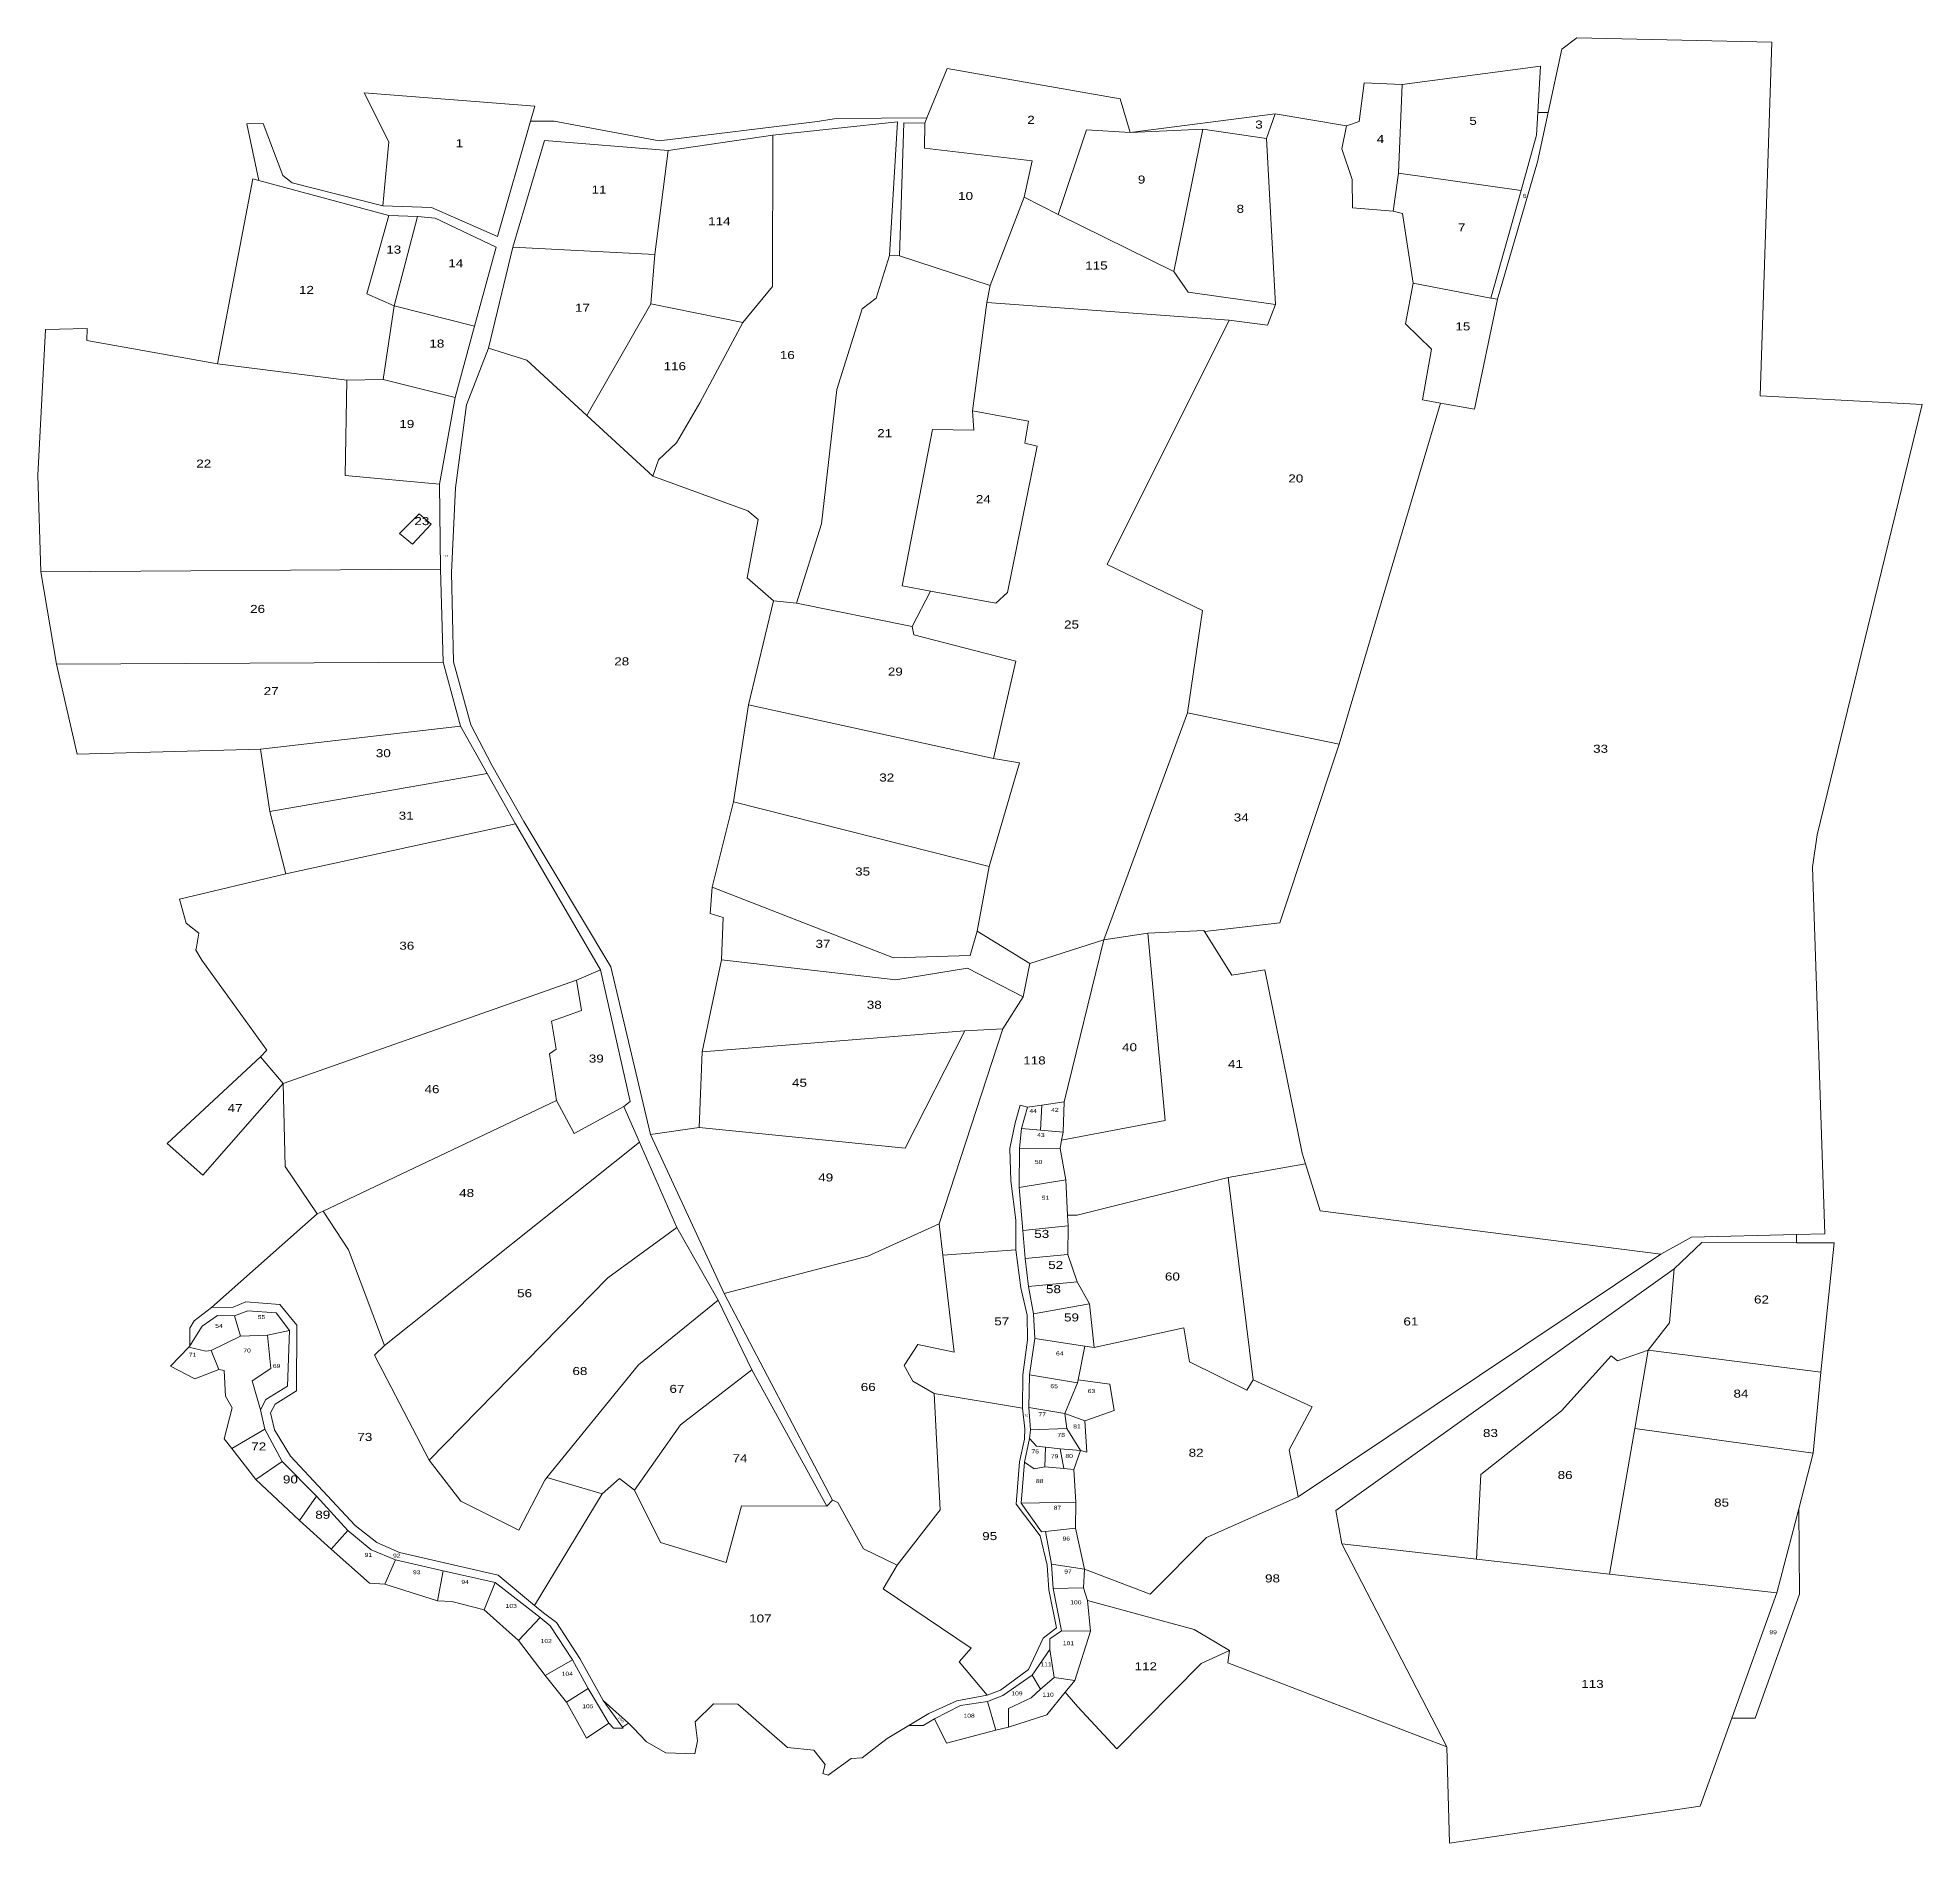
# Model space of a CAD drawing. Header units: metres. Extents: x 550029 to 550615, y 1837452 to 1838014.
import ezdxf

# ---------------------------------------------------------------- set-up
doc = ezdxf.new("R2010")
doc.units = ezdxf.units.M
doc.layers.add('10', color=7, linetype='Continuous', lineweight=13)
doc.layers.add('15', color=7, linetype='Continuous')

msp = doc.modelspace()

# ---------------------------------------------------------------- linework, layer by layer
at = {"layer": '10'}
for p, q in [((550452.12, 1837971.48), (550453.26, 1837999)), ((550495.5, 1837990.34), (550498.69, 1837990.37)), ((550304.81, 1837987.01), (550305.5, 1837988.68)), ((550368.68, 1837984.06), (550413.82, 1837989.89)), ((550368.68, 1837984.06), (550391.36, 1837985.17)), ((550382.25, 1837940.88), (550391.36, 1837985.17)), ((550391.36, 1837985.17), (550411.13, 1837982.25)), ((550411.13, 1837982.25), (550413.82, 1837989.89)), ((550413.82, 1837989.89), (550435.98, 1837986.19)), ((550220.92, 1837946.14), (550225.09, 1837978.52)), ((550225.09, 1837978.52), (550257.64, 1837983.29)), ((550411.13, 1837982.25), (550413.93, 1837930.6)), ((550097.76, 1837969.18), (550138.21, 1837958.35)), ((550450.46, 1837959.66), (550452.12, 1837971.48)), ((550452.12, 1837971.48), (550490.35, 1837966.05)), ((550325.14, 1837936.57), (550335.73, 1837964.01)), ((550335.73, 1837964.01), (550346.34, 1837958.6)), ((550480.83, 1837932.61), (550490.35, 1837966.05)), ((550138.21, 1837958.35), (550147.13, 1837957.95)), ((550139.83, 1837930.19), (550147.13, 1837957.95)), ((550346.34, 1837958.6), (550382.25, 1837940.88)), ((550169.17, 1837917.02), (550176.7, 1837948.42)), ((550176.7, 1837948.42), (550220.92, 1837946.14)), ((550219.65, 1837930.85), (550220.92, 1837946.14)), ((550293.92, 1837945.89), (550296.95, 1837945.75)), ((550296.95, 1837945.75), (550325.14, 1837936.57)), ((550456.68, 1837937.29), (550480.83, 1837932.61)), ((550324.16, 1837931.21), (550325.14, 1837936.57)), ((550480.83, 1837932.61), (550482.96, 1837932.31)), ((550136.37, 1837907.35), (550139.83, 1837930.19)), ((550139.83, 1837930.19), (550164.81, 1837923.92)), ((550199.74, 1837896.13), (550219.65, 1837930.85)), ((550219.65, 1837930.85), (550248.31, 1837925.06)), ((550319.65, 1837897.54), (550324.16, 1837931.21)), ((550324.16, 1837931.21), (550399.5, 1837925.77)), ((550158.75, 1837901.74), (550164.81, 1837923.92)), ((550084.88, 1837912.15), (550125.13, 1837907.08)), ((550125.13, 1837907.08), (550136.37, 1837907.35)), ((550136.37, 1837907.35), (550158.75, 1837901.74)), ((550153.89, 1837874.72), (550158.75, 1837901.74)), ((550433.74, 1837793.96), (550465.18, 1837899.96)), ((550199.74, 1837896.13), (550220.22, 1837877.26)), ((550153.89, 1837874.72), (550154.23, 1837848.29)), ((550029.94, 1837847.53), (550154.23, 1837848.29)), ((550029.94, 1837847.53), (550034.82, 1837818.83)), ((550154.23, 1837848.29), (550155.09, 1837819.38)), ((550250.03, 1837806.11), (550257.78, 1837838.46)), ((550257.78, 1837838.46), (550264.91, 1837837.76)), ((550264.91, 1837837.76), (550300.87, 1837830.49)), ((550300.87, 1837830.49), (550306.62, 1837841.44)), ((550034.82, 1837818.83), (550155.09, 1837819.38)), ((550155.09, 1837819.38), (550160.48, 1837799.49)), ((550245.37, 1837775.93), (550250.03, 1837806.11)), ((550250.03, 1837806.11), (550326.23, 1837789.47)), ((550360.54, 1837733.08), (550386.5, 1837803.69)), ((550386.5, 1837803.69), (550433.74, 1837793.96)), ((550098.28, 1837792.4), (550160.48, 1837799.49)), ((550160.48, 1837799.49), (550168.72, 1837784.79)), ((550098.28, 1837792.4), (550101.18, 1837772.94)), ((550101.18, 1837772.94), (550168.72, 1837784.79)), ((550168.72, 1837784.79), (550177.51, 1837769.09)), ((550238.75, 1837749.43), (550245.37, 1837775.93)), ((550245.37, 1837775.93), (550324.88, 1837755.91)), ((550101.18, 1837772.94), (550106.15, 1837753.55)), ((550106.15, 1837753.55), (550177.51, 1837769.09)), ((550177.51, 1837769.09), (550203.96, 1837723.7)), ((550321.11, 1837735.79), (550324.88, 1837755.91)), ((550321.11, 1837735.79), (550337.54, 1837725.72)), ((550337.54, 1837725.72), (550360.54, 1837733.08)), ((550348.17, 1837682.69), (550360.54, 1837733.08)), ((550360.54, 1837733.08), (550374.17, 1837735.17)), ((550235.6, 1837698.29), (550241.65, 1837726.83)), ((550105.32, 1837688.38), (550196.58, 1837720.52)), ((550196.58, 1837720.52), (550203.96, 1837723.7)), ((550335.45, 1837715.37), (550337.54, 1837725.72)), ((550329.12, 1837705.35), (550335.45, 1837715.37)), ((550235.6, 1837698.29), (550317.31, 1837704.74)), ((550309.34, 1837644.78), (550329.12, 1837705.35)), ((550317.31, 1837704.74), (550329.12, 1837705.35)), ((550234.66, 1837674.73), (550235.6, 1837698.29)), ((550098.22, 1837696.66), (550105.32, 1837688.38)), ((550117.7, 1837648.74), (550190.35, 1837683.08)), ((550211.23, 1837681.22), (550216.11, 1837670.16)), ((550334.96, 1837674.37), (550336.81, 1837681.01)), ((550336.81, 1837681.01), (550341.25, 1837681.67)), ((550340.86, 1837673.84), (550341.25, 1837681.67)), ((550341.25, 1837681.67), (550348.17, 1837682.69)), ((550347.83, 1837673.22), (550348.17, 1837682.69)), ((550219.58, 1837672.53), (550234.66, 1837674.73)), ((550334.31, 1837668.29), (550334.96, 1837674.37)), ((550334.96, 1837674.37), (550340.86, 1837673.84)), ((550340.86, 1837673.84), (550347.83, 1837673.22)), ((550136.87, 1837606.9), (550216.11, 1837670.16)), ((550216.11, 1837670.16), (550227.73, 1837643.57)), ((550219.58, 1837672.53), (550242.5, 1837623.09)), ((550334.21, 1837656.07), (550334.31, 1837668.29)), ((550334.31, 1837668.29), (550346.91, 1837668.15)), ((550346.91, 1837668.15), (550347.38, 1837670.76)), ((550346.91, 1837668.15), (550348.71, 1837658.45)), ((550347.38, 1837670.76), (550347.83, 1837673.22)), ((550399.17, 1837659.15), (550423.28, 1837663.4)), ((550334.21, 1837656.07), (550348.71, 1837658.45)), ((550334.21, 1837656.07), (550335.32, 1837642.71)), ((550348.71, 1837658.45), (550349.26, 1837647.44)), ((550399.17, 1837659.15), (550406.97, 1837596.2)), ((550082.99, 1837618.76), (550115.89, 1837647.88)), ((550115.89, 1837647.88), (550117.7, 1837648.74)), ((550309.34, 1837644.78), (550310.49, 1837634.98)), ((550349.26, 1837647.44), (550349.42, 1837644.15)), ((550227.73, 1837643.57), (550240.54, 1837621)), ((550335.32, 1837642.71), (550349.42, 1837644.15)), ((550335.32, 1837642.71), (550336.04, 1837633.93)), ((550349.38, 1837635.24), (550349.42, 1837644.15)), ((550575.89, 1837641.42), (550575.91, 1837638.84)), ((550310.49, 1837634.98), (550333.19, 1837636.63)), ((550336.04, 1837633.93), (550349.38, 1837635.24)), ((550336.04, 1837633.93), (550337.11, 1837625.24)), ((550349.38, 1837635.24), (550352.23, 1837626.7)), ((550420.96, 1837559.85), (550533.77, 1837635.35)), ((550337.11, 1837625.24), (550352.23, 1837626.7)), ((550352.23, 1837626.7), (550356.04, 1837619.92)), ((550240.54, 1837621), (550251.04, 1837599.37)), ((550242.5, 1837623.09), (550276.11, 1837558.78)), ((550337.11, 1837625.24), (550338.7, 1837616.79)), ((550090.19, 1837616.17), (550092.01, 1837609.82)), ((550338.7, 1837616.79), (550356.04, 1837619.92)), ((550338.7, 1837616.79), (550339.1, 1837609.05)), ((550356.04, 1837619.92), (550357.56, 1837606.3)), ((550082.96, 1837605.41), (550092.01, 1837609.82)), ((550092.01, 1837609.82), (550100.44, 1837610.16)), ((550100.44, 1837610.16), (550107.24, 1837611.63)), ((550337.44, 1837597.77), (550339.1, 1837609.05)), ((550339.1, 1837609.05), (550354.59, 1837606.75)), ((550076.01, 1837606.37), (550076.31, 1837606.87)), ((550082.96, 1837605.41), (550085.29, 1837599.47)), ((550352.56, 1837596.24), (550354.59, 1837606.75)), ((550354.59, 1837606.75), (550357.56, 1837606.3)), ((550525.62, 1837581.15), (550529.84, 1837605.49)), ((550529.84, 1837605.49), (550583.54, 1837598.61)), ((550251.04, 1837599.37), (550274.41, 1837556.99)), ((550337.15, 1837587.65), (550337.44, 1837597.77)), ((550337.44, 1837597.77), (550352.37, 1837595.27)), ((550581.12, 1837573.42), (550583.54, 1837598.61)), ((550307.76, 1837592.02), (550335.27, 1837587.4)), ((550348.42, 1837585.78), (550352.37, 1837595.27)), ((550352.37, 1837595.27), (550352.56, 1837596.24)), ((550098.27, 1837586.91), (550099.56, 1837580.9)), ((550337.15, 1837587.65), (550348.42, 1837585.78)), ((550337.15, 1837587.65), (550337.7, 1837580.66)), ((550348.42, 1837585.78), (550354.6, 1837583.5)), ((550348.42, 1837585.78), (550349.03, 1837581.11)), ((550089.36, 1837574.88), (550099.56, 1837580.9)), ((550099.56, 1837580.9), (550104.96, 1837570.89)), ((550337.46, 1837577.99), (550337.7, 1837580.66)), ((550337.7, 1837580.66), (550349.03, 1837581.11)), ((550349.03, 1837581.11), (550353.3, 1837574.3)), ((550517.74, 1837535.86), (550525.62, 1837581.15)), ((550525.62, 1837581.15), (550581.12, 1837573.42)), ((550089.36, 1837574.88), (550096.84, 1837565.22)), ((550335.88, 1837570.62), (550337.46, 1837577.99)), ((550342.2, 1837569.22), (550342.36, 1837575.34)), ((550342.36, 1837575.34), (550346.94, 1837574.83)), ((550346.94, 1837574.83), (550353.3, 1837574.3)), ((550346.94, 1837574.83), (550348.13, 1837568.72)), ((550351.21, 1837568.38), (550353.3, 1837574.3)), ((550096.84, 1837565.22), (550104.96, 1837570.89)), ((550104.96, 1837570.89), (550115.63, 1837560.12)), ((550334.81, 1837557.91), (550335.88, 1837570.62)), ((550342.2, 1837569.22), (550348.13, 1837568.72)), ((550348.13, 1837568.72), (550351.21, 1837568.38)), ((550351.21, 1837568.38), (550351.82, 1837558.24)), ((550576.63, 1837556.18), (550581.12, 1837573.42)), ((550096.84, 1837565.22), (550110.44, 1837552.5)), ((550187.34, 1837565.83), (550204.51, 1837560.85)), ((550110.44, 1837552.5), (550115.63, 1837560.12)), ((550115.63, 1837560.12), (550125.45, 1837549.36)), ((550183.52, 1837526.04), (550204.51, 1837560.85)), ((550274.41, 1837556.99), (550276.11, 1837558.78)), ((550334.81, 1837557.91), (550351.82, 1837558.24)), ((550351.73, 1837550.14), (550351.82, 1837558.24)), ((550110.44, 1837552.5), (550120.26, 1837543.55)), ((550569.81, 1837529.99), (550576.63, 1837556.18)), ((550120.26, 1837543.55), (550125.45, 1837549.36)), ((550342.43, 1837549.1), (550351.73, 1837550.14)), ((550342.43, 1837549.1), (550344.29, 1837538.92)), ((550351.73, 1837550.14), (550354.56, 1837537.39)), ((550434.59, 1837545.23), (550476.46, 1837540.51)), ((550434.59, 1837545.23), (550467.2, 1837482.1)), ((550136.89, 1837532.68), (550140.27, 1837540.26)), ((550140.27, 1837540.26), (550155.08, 1837536.88)), ((550344.29, 1837538.92), (550354.56, 1837537.39)), ((550344.29, 1837538.92), (550344.72, 1837531.4)), ((550476.46, 1837540.51), (550517.74, 1837535.86)), ((550153.28, 1837527.51), (550155.08, 1837536.88)), ((550155.08, 1837536.88), (550171.24, 1837533.24)), ((550167.79, 1837524.73), (550171.24, 1837533.24)), ((550171.24, 1837533.24), (550185.27, 1837522.38)), ((550354.25, 1837531.55), (550354.56, 1837537.39)), ((550517.74, 1837535.86), (550569.81, 1837529.99)), ((550136.89, 1837532.68), (550153.28, 1837527.51)), ((550344.72, 1837531.4), (550354.25, 1837531.55)), ((550344.72, 1837531.4), (550347.4, 1837518.23)), ((550354.25, 1837531.55), (550355.45, 1837527.6)), ((550355.45, 1837527.6), (550356.4, 1837518.06)), ((550555.8, 1837490.99), (550569.81, 1837529.99)), ((550167.79, 1837524.73), (550178.51, 1837515.16)), ((550178.51, 1837515.16), (550185.27, 1837522.38)), ((550347.4, 1837518.23), (550356.4, 1837518.06)), ((550351.53, 1837502.75), (550356.4, 1837518.06)), ((550178.51, 1837515.16), (550186.81, 1837504.28)), ((550338.19, 1837504.46), (550343.78, 1837512.41)), ((550343.78, 1837512.41), (550345.09, 1837503.64)), ((550186.81, 1837504.28), (550195.24, 1837509.13)), ((550186.81, 1837504.28), (550193.47, 1837496)), ((550195.24, 1837509.13), (550200.12, 1837500.27)), ((550338.19, 1837504.46), (550340.85, 1837500.05)), ((550340.85, 1837500.05), (550345.09, 1837503.64)), ((550345.09, 1837503.64), (550351.53, 1837502.75)), ((550193.47, 1837496), (550200.12, 1837500.27)), ((550200.12, 1837500.27), (550206.58, 1837489.52)), ((550348.53, 1837499.08), (550351.53, 1837502.75)), ((550204.82, 1837496.5), (550212.7, 1837489.51)), ((550204.82, 1837496.5), (550210.83, 1837488.24)), ((550324.31, 1837496.19), (550326.9, 1837487.31)), ((550210.83, 1837488.24), (550212.7, 1837489.51)), ((550326.9, 1837487.31), (550330.89, 1837488.22))]:
    msp.add_line(p, q, dxfattribs=at)
for points in [[(550498.69, 1837990.37), (550502.95, 1838010.03), (550507.66, 1838013.59), (550568.26, 1838012.16), (550564.6, 1837902.24), (550615.06, 1837899.53), (550582.39, 1837765.67), (550580.93, 1837755.63), (550584.79, 1837641.65), (550575.89, 1837641.42)], [(550305.5, 1837988.68), (550311.83, 1838004.06), (550365.62, 1837994.63), (550368.68, 1837984.06)], [(550453.26, 1837999), (550496.31, 1838004.76), (550495.5, 1837990.34)], [(550136.31, 1837961.33), (550138.14, 1837981.19), (550130.55, 1837996.48), (550183.53, 1837992.31), (550182.19, 1837987.61)], [(550435.98, 1837986.19), (550439.9, 1837987.57), (550441.46, 1837999.55), (550453.26, 1837999)], [(550482.96, 1837932.31), (550495.34, 1837974.94), (550498.69, 1837990.37)], [(550490.35, 1837966.05), (550495.1, 1837983.31), (550495.5, 1837990.34)], [(550097.76, 1837969.18), (550093.97, 1837986.84), (550099.12, 1837986.88), (550105.19, 1837970.76), (550108.08, 1837968.43), (550136.31, 1837961.33)], [(550136.31, 1837961.33), (550151.45, 1837960.74), (550171.98, 1837951.74), (550182.19, 1837987.61)], [(550182.19, 1837987.61), (550189.61, 1837987.67), (550222.2, 1837981.52), (550271.44, 1837987.52), (550277.3, 1837988.44), (550305.5, 1837988.68)], [(550293.92, 1837945.89), (550296.41, 1837987.45), (550257.64, 1837983.29)], [(550296.95, 1837945.75), (550298.35, 1837987.13), (550304.81, 1837987.01)], [(550335.73, 1837964.01), (550338.19, 1837975.26), (550304.74, 1837979.27), (550304.81, 1837987.01)], [(550346.34, 1837958.6), (550355.18, 1837984.99), (550368.68, 1837984.06)], [(550435.98, 1837986.19), (550434.5, 1837979.01), (550437.72, 1837969.54), (550437.89, 1837960.65), (550450.46, 1837959.66)], [(550176.7, 1837948.42), (550186.53, 1837981.59), (550225.09, 1837978.52)], [(550248.31, 1837925.06), (550257.49, 1837936.25), (550257.64, 1837983.29)], [(550084.88, 1837912.15), (550095.83, 1837969.7), (550097.76, 1837969.18)], [(550138.21, 1837958.35), (550131.28, 1837933.94), (550139.83, 1837930.19)], [(550147.13, 1837957.95), (550152.61, 1837957.47), (550171.5, 1837948.42), (550164.81, 1837923.92)], [(550450.46, 1837959.66), (550453.36, 1837958.9), (550456.68, 1837937.29)], [(550264.91, 1837837.76), (550272.73, 1837862.45), (550277.45, 1837904.21), (550285.39, 1837929.26), (550289.75, 1837932.55), (550293.92, 1837945.89)], [(550382.25, 1837940.88), (550386.78, 1837934.44), (550413.93, 1837930.6)], [(550456.68, 1837937.29), (550454.38, 1837924.59), (550462.42, 1837916.7), (550459.63, 1837900.94), (550465.18, 1837899.96)], [(550465.18, 1837899.96), (550475.75, 1837898.13), (550482.96, 1837932.31)], [(550386.5, 1837803.69), (550391.22, 1837835.52), (550361.54, 1837849.73), (550399.5, 1837925.77)], [(550399.5, 1837925.77), (550411.39, 1837924.19), (550413.93, 1837930.6)], [(550029.94, 1837847.53), (550028.97, 1837877.55), (550031.39, 1837922.85), (550044.39, 1837923.19), (550044.21, 1837919.4), (550084.88, 1837912.15)], [(550220.22, 1837877.26), (550222.07, 1837882.36), (550227.61, 1837887.6), (550234.92, 1837900.1), (550248.31, 1837925.06)], [(550169.17, 1837917.02), (550162.37, 1837899.47), (550158.89, 1837873.61), (550157.7, 1837847.3), (550158.29, 1837819.51), (550163.72, 1837799.92), (550170.15, 1837787.36), (550180.12, 1837769.91), (550207.18, 1837724.7), (550219.58, 1837672.53)], [(550169.17, 1837917.02), (550181.1, 1837913.32), (550199.74, 1837896.13)], [(550125.13, 1837907.08), (550124.57, 1837877.43), (550153.89, 1837874.72)], [(550319.65, 1837897.54), (550320.09, 1837891.51), (550307.21, 1837891.75), (550297.79, 1837843.18), (550306.62, 1837841.44)], [(550306.62, 1837841.44), (550326.94, 1837837.71), (550330.57, 1837841.07), (550339.84, 1837886.62), (550335.94, 1837887.47), (550337.05, 1837894.37), (550319.65, 1837897.54)], [(550220.22, 1837877.26), (550249.84, 1837866.5), (550252.98, 1837863.77), (550249.61, 1837845.68), (550257.78, 1837838.46)], [(550300.87, 1837830.49), (550301.43, 1837827.89), (550333.16, 1837819.72), (550326.23, 1837789.47)], [(550034.82, 1837818.83), (550041.29, 1837790.85), (550098.28, 1837792.4)], [(550391.85, 1837735.69), (550415.28, 1837738.4), (550433.74, 1837793.96)], [(550326.23, 1837789.47), (550334.25, 1837788.1), (550324.88, 1837755.91)], [(550098.22, 1837696.66), (550100.22, 1837698.74), (550080.04, 1837726.77), (550078.01, 1837730.08), (550078.23, 1837730.16), (550079.04, 1837735.09), (550075.17, 1837738.26), (550073.1, 1837745.76), (550106.15, 1837753.55)], [(550238.75, 1837749.43), (550238.06, 1837741.22), (550242.11, 1837739.98), (550241.65, 1837726.83)], [(550238.75, 1837749.43), (550295.15, 1837727.48), (550318.99, 1837728.17), (550321.11, 1837735.79)], [(550347.38, 1837670.76), (550379.65, 1837676.86), (550374.17, 1837735.17)], [(550374.17, 1837735.17), (550391.67, 1837735.98), (550391.85, 1837735.69)], [(550391.85, 1837735.69), (550400.29, 1837722.08), (550410.59, 1837723.74), (550422.25, 1837666.74), (550423.28, 1837663.4)], [(550241.65, 1837726.83), (550295.88, 1837720.6), (550318.09, 1837724.27), (550335.45, 1837715.37)], [(550196.58, 1837720.52), (550198.06, 1837711.14), (550188.73, 1837707.77), (550190.22, 1837699.05), (550188.11, 1837697.59), (550190.35, 1837683.08)], [(550211.23, 1837681.22), (550213.26, 1837682.84), (550203.96, 1837723.7)], [(550234.66, 1837674.73), (550298.7, 1837668.31), (550317.31, 1837704.74)], [(550098.22, 1837696.66), (550069.25, 1837669.78), (550080.37, 1837659.91), (550105.32, 1837688.38)], [(550105.32, 1837688.38), (550105.96, 1837662.58), (550115.89, 1837647.88)], [(550190.35, 1837683.08), (550195.85, 1837672.83), (550211.23, 1837681.22)], [(550333.19, 1837636.63), (550333.11, 1837645.89), (550331.65, 1837658.08), (550331.29, 1837668.14), (550332.9, 1837676.16), (550334.55, 1837681.65), (550336.81, 1837681.01)], [(550423.28, 1837663.4), (550427.79, 1837648.8), (550533.77, 1837635.35)], [(550349.26, 1837647.44), (550352.26, 1837647.5), (550399.17, 1837659.15)], [(550117.7, 1837648.74), (550125.58, 1837636.63), (550136.87, 1837606.9)], [(550242.5, 1837623.09), (550287.1, 1837634.71), (550309.34, 1837644.78)], [(550150.71, 1837571.31), (550206.25, 1837628.01), (550227.73, 1837643.57)], [(550533.77, 1837635.35), (550543.32, 1837640.57), (550575.89, 1837641.42)], [(550537.88, 1837630.72), (550546.45, 1837638.91), (550575.91, 1837638.84)], [(550583.54, 1837598.61), (550587.67, 1837638.82), (550575.91, 1837638.84)], [(550307.76, 1837592.02), (550301.1, 1837595.81), (550298.48, 1837600.74), (550302.72, 1837607.21), (550314, 1837604.9), (550310.49, 1837634.98)], [(550333.19, 1837636.63), (550334.72, 1837624.89), (550336.71, 1837616.32), (550336.77, 1837608.69), (550335.31, 1837597.77), (550335.27, 1837587.4)], [(550434.59, 1837545.23), (550432.68, 1837555.61), (550537.88, 1837630.72)], [(550529.84, 1837605.49), (550536.48, 1837614.01), (550537.88, 1837630.72)], [(550187.34, 1837565.83), (550215.86, 1837600.94), (550240.54, 1837621)], [(550076.31, 1837606.87), (550076.26, 1837612.35), (550077.58, 1837614.63), (550082.99, 1837618.76)], [(550076.31, 1837606.87), (550080.13, 1837612.97), (550084.85, 1837616.24), (550090.19, 1837616.17)], [(550082.99, 1837618.76), (550089.81, 1837618.82), (550093.65, 1837620.53), (550104.24, 1837619.67), (550109.59, 1837613.23), (550109.49, 1837592.84), (550102.78, 1837588.69), (550101.36, 1837586.03), (550102.61, 1837580.75), (550107.61, 1837572.55), (550127.65, 1837550.96), (550134.43, 1837545.66), (550141.44, 1837542.59), (550172.21, 1837535.52), (550183.52, 1837526.04)], [(550090.19, 1837616.17), (550094.31, 1837617.66), (550103.12, 1837617.13), (550107.24, 1837611.63)], [(550100.44, 1837610.16), (550101.44, 1837599.75), (550095.67, 1837595.92), (550098.27, 1837586.91)], [(550098.27, 1837586.91), (550099.9, 1837590.17), (550106.7, 1837594.25), (550107.24, 1837611.63)], [(550357.56, 1837606.3), (550385.4, 1837612.45), (550387.15, 1837601.8), (550405.02, 1837593.01), (550406.97, 1837596.2)], [(550076.01, 1837606.37), (550070.28, 1837600.49), (550077.82, 1837596.58), (550085.29, 1837599.47)], [(550076.01, 1837606.37), (550081.24, 1837605.12), (550082.96, 1837605.41)], [(550136.87, 1837606.9), (550133.68, 1837603.92), (550150.71, 1837571.31)], [(550476.46, 1837540.51), (550477.78, 1837566.77), (550502.89, 1837586.6), (550518.34, 1837603.72), (550520.26, 1837602.19), (550529.84, 1837605.49)], [(550089.36, 1837574.88), (550086.98, 1837577.94), (550089.46, 1837587.53), (550087.4, 1837591.13), (550086.98, 1837599.16), (550085.29, 1837599.47)], [(550214.62, 1837561.92), (550228.85, 1837582.24), (550251.04, 1837599.37)], [(550296.25, 1837538.6), (550309.6, 1837555.83), (550307.76, 1837592.02)], [(550352.56, 1837596.24), (550362.36, 1837594.92), (550363.76, 1837586.73), (550354.6, 1837583.5)], [(550420.96, 1837559.85), (550418.18, 1837574.47), (550425.35, 1837587.83), (550406.97, 1837596.2)], [(550324.21, 1837498.2), (550328.34, 1837499.76), (550337.07, 1837506.15), (550341.7, 1837515.9), (550345.76, 1837519.09), (550343.43, 1837530.94), (550342.87, 1837538.63), (550340.68, 1837547.76), (550333.31, 1837557.62), (550334.3, 1837570.73), (550335.85, 1837577.79), (550335.94, 1837581), (550335.27, 1837587.4)], [(550353.3, 1837574.3), (550355.27, 1837573.8), (550354.6, 1837583.5)], [(550337.46, 1837577.99), (550339.56, 1837575.59), (550342.36, 1837575.34)], [(550150.71, 1837571.31), (550160.59, 1837558.54), (550178.58, 1837549.54), (550186.71, 1837565.05), (550187.34, 1837565.83)], [(550335.88, 1837570.62), (550338.91, 1837568.62), (550342.2, 1837569.22)], [(550204.51, 1837560.85), (550209.92, 1837565.61), (550214.62, 1837561.92)], [(550214.62, 1837561.92), (550222.63, 1837545.64), (550243.08, 1837539.4), (550247.89, 1837557.1), (550274.41, 1837556.99)], [(550276.11, 1837558.78), (550277.84, 1837558.07), (550285.79, 1837543.65), (550296.25, 1837538.6)], [(550334.81, 1837557.91), (550341.14, 1837549.02), (550342.43, 1837549.1)], [(550354.56, 1837537.39), (550374.98, 1837529.6), (550392.49, 1837547.26), (550420.96, 1837559.85)], [(550555.8, 1837490.99), (550563.09, 1837491.06), (550576.86, 1837529.58), (550576.63, 1837556.18)], [(550125.45, 1837549.36), (550132.64, 1837543.42), (550140.27, 1837540.26)], [(550120.26, 1837543.55), (550132.2, 1837532.99), (550136.89, 1837532.68)], [(550296.25, 1837538.6), (550291.89, 1837531.22), (550319.28, 1837512.86), (550315.56, 1837508.56), (550324.21, 1837498.2)], [(550153.28, 1837527.51), (550157.73, 1837527.36), (550167.79, 1837524.73)], [(550355.45, 1837527.6), (550388.58, 1837518.64), (550399.6, 1837512.11)], [(550183.52, 1837526.04), (550186.27, 1837523.75), (550190.27, 1837520.83), (550197.58, 1837509.59), (550204.82, 1837496.5)], [(550185.27, 1837522.38), (550188.37, 1837519.74), (550195.24, 1837509.13)], [(550343.78, 1837512.41), (550343.76, 1837515.74), (550347.4, 1837518.23)], [(550348.53, 1837499.08), (550352.36, 1837494.72), (550364.61, 1837481.54), (550390.78, 1837508.03), (550399.6, 1837512.11)], [(550399.6, 1837512.11), (550399.06, 1837508.24), (550467.2, 1837482.1)], [(550324.31, 1837496.19), (550329.07, 1837498.09), (550338.19, 1837504.46)], [(550299.89, 1837488.76), (550306.14, 1837492.51), (550314.78, 1837496.44), (550324.21, 1837498.2)], [(550330.89, 1837488.22), (550330.85, 1837494.09), (550337.97, 1837497.41), (550340.85, 1837500.05)], [(550330.89, 1837488.22), (550342.82, 1837492.13), (550348.53, 1837499.08)], [(550193.47, 1837496), (550197.98, 1837487.87), (550199.66, 1837484.85), (550206.58, 1837489.52)], [(550212.7, 1837489.51), (550214.14, 1837488.01), (550218.25, 1837483.71), (550224.33, 1837480.3), (550233.3, 1837479.93), (550234.18, 1837483.95), (550233.64, 1837488.18), (550233.43, 1837489.86), (550239.14, 1837495.55), (550246.74, 1837495.38), (550262.1, 1837481.97), (550270.37, 1837481.05), (550273.86, 1837476.62), (550273.12, 1837473.85), (550274.76, 1837473.35), (550281.97, 1837478.47), (550285.34, 1837478.74), (550293.12, 1837484.7), (550299.89, 1837488.76)], [(550307.87, 1837490.84), (550315.94, 1837494.95), (550324.31, 1837496.19)], [(550210.83, 1837488.24), (550211.08, 1837487.98), (550208.04, 1837487.96), (550206.58, 1837489.52)], [(550299.89, 1837488.76), (550304.32, 1837488.8), (550307.87, 1837490.84)], [(550307.87, 1837490.84), (550311.56, 1837483.29), (550326.9, 1837487.31)], [(550467.2, 1837482.1), (550468.04, 1837452.13), (550545.98, 1837463.66), (550555.8, 1837490.99)]]:
    msp.add_lwpolyline(points, dxfattribs=at)
msp.add_lwpolyline([(550151.32, 1837862.28), (550145.48, 1837856.06), (550141.47, 1837859.43), (550147.56, 1837865.53)], close=True, dxfattribs=at)

# ---------------------------------------------------------------- texts
at = {"layer": '15', "width": 1.25}
for s, height, p in [('2', 2.5, (550336.72, 1837986.8)), ('3', 2.5, (550407.61, 1837985.33)), ('5', 2.5, (550474.19, 1837986.48)), ('1', 2.5, (550158.96, 1837979.53)), ('4', 2.5, (550445.39, 1837980.84)), ('11', 2.5, (550201.21, 1837965.08)), ('9', 2.5, (550371.1, 1837968.23)), ('10', 2.5, (550315.21, 1837963.13)), ('8', 2.5, (550401.81, 1837959.12)), ('6', 1.25, (550490.81, 1837963.78)), ('114', 2.5, (550237.47, 1837955.28)), ('7', 2.5, (550470.66, 1837953.33)), ('13', 2.5, (550137.38, 1837946.46)), ('14', 2.5, (550156.66, 1837942.19)), ('115', 2.5, (550354.73, 1837941.5)), ('12', 2.5, (550110.22, 1837933.91)), ('17', 2.5, (550196.06, 1837928.36)), ('18', 2.5, (550150.78, 1837917.23)), ('15', 2.5, (550469.86, 1837922.57)), ('16', 2.5, (550259.76, 1837913.66)), ('116', 2.5, (550223.62, 1837910.2)), ('19', 2.5, (550141.44, 1837892.24)), ('21', 2.5, (550290.06, 1837889.37)), ('22', 2.5, (550078.29, 1837879.91)), ('20', 2.5, (550417.9, 1837875.29)), ('24', 2.5, (550320.73, 1837868.85)), ('23', 2.5, (550146.11, 1837862.03)), ('117', 0.625, (550154.91, 1837852.07)), ('26', 2.5, (550095.03, 1837834.72)), ('25', 2.5, (550348.16, 1837829.87)), ('28', 2.5, (550208.27, 1837818.41)), ('29', 2.5, (550293.36, 1837815.23)), ('27', 2.5, (550099.25, 1837809.17)), ('30', 2.5, (550134.13, 1837789.86)), ('33', 2.5, (550512.69, 1837791.23)), ('32', 2.5, (550290.69, 1837782.29)), ('31', 2.5, (550141.23, 1837770.44)), ('34', 2.5, (550400.94, 1837769.87)), ('35', 2.5, (550283.19, 1837753.06)), ('36', 2.5, (550141.43, 1837729.99)), ('37', 2.5, (550270.86, 1837730.58)), ('38', 2.5, (550286.81, 1837711.63)), ('39', 2.5, (550200.37, 1837694.9)), ('40', 2.5, (550366.19, 1837698.42)), ('118', 2.5, (550335.47, 1837694.32)), ('41', 2.5, (550399.14, 1837693.21)), ('46', 2.5, (550149.27, 1837685.38)), ('45', 2.5, (550263.55, 1837687.38)), ('47', 2.5, (550088.03, 1837679.52)), ('44', 1.25, (550337.38, 1837679.22)), ('42', 1.25, (550344.16, 1837679.57)), ('43', 1.25, (550339.8, 1837671.75)), ('50', 1.25, (550339.08, 1837663.38)), ('49', 2.5, (550271.71, 1837657.93)), ('48', 2.5, (550160.04, 1837653.09)), ('51', 1.25, (550341.21, 1837652.23)), ('53', 2.5, (550338.89, 1837640.37)), ('52', 2.5, (550343.23, 1837630.72)), ('60', 2.5, (550379.53, 1837627.13)), ('56', 2.5, (550178.06, 1837621.93)), ('58', 2.5, (550342.53, 1837623.2)), ('62', 2.5, (550562.73, 1837619.98)), ('55', 1.25, (550097.39, 1837615.13)), ('57', 2.5, (550326.46, 1837613.19)), ('59', 2.5, (550348.14, 1837614.4)), ('61', 2.5, (550453.69, 1837613.15)), ('54', 1.25, (550084.19, 1837612.39)), ('71', 1.25, (550075.97, 1837603.4)), ('70', 1.25, (550092.92, 1837604.74)), ('64', 1.25, (550345.66, 1837603.85)), ('69', 1.25, (550102.12, 1837599.94)), ('68', 2.5, (550195.27, 1837597.73)), ('67', 2.5, (550225.44, 1837592.19)), ('66', 2.5, (550284.93, 1837592.78)), ('65', 1.25, (550343.92, 1837593.65)), ('63', 1.25, (550355.51, 1837592.13)), ('84', 2.5, (550556.34, 1837590.71)), ('77', 1.25, (550340.2, 1837584.87)), ('73', 2.5, (550128.39, 1837577.24)), ('75', 0.625, (550335.82, 1837584.75)), ('78', 1.25, (550346.11, 1837578.51)), ('81', 1.25, (550351, 1837581.15)), ('83', 2.5, (550478.43, 1837578.46)), ('72', 2.5, (550095.39, 1837574.28)), ('76', 1.25, (550338.02, 1837573.35)), ('82', 2.5, (550386.9, 1837572.33)), ('74', 2.5, (550245.07, 1837570.62)), ('79', 1.25, (550344.06, 1837571.88)), ('80', 1.25, (550348.58, 1837571.94)), ('90', 2.5, (550105.24, 1837564.03)), ('88', 1.25, (550339.43, 1837564.15)), ('86', 2.5, (550501.65, 1837565.4)), ('87', 1.25, (550344.93, 1837555.84)), ('85', 2.5, (550550.31, 1837556.83)), ('89', 2.5, (550115.29, 1837553.05)), ('95', 2.5, (550322.71, 1837546.41)), ('96', 1.25, (550347.7, 1837546.25)), ('91', 1.25, (550130.65, 1837541.19)), ('92', 1.25, (550139.49, 1837540.94)), ('93', 1.25, (550145.7, 1837535.8)), ('94', 1.25, (550160.72, 1837532.76)), ('97', 1.25, (550348.21, 1837536.01)), ('98', 2.5, (550410.66, 1837533.25)), ('100', 1.25, (550350.08, 1837526.44)), ('103', 1.25, (550174.49, 1837525.32)), ('107', 2.5, (550250.22, 1837520.8)), ('102', 1.25, (550185.38, 1837514.42)), ('99', 1.25, (550567.51, 1837517.14)), ('101', 1.25, (550347.79, 1837513.74)), ('104', 1.25, (550191.94, 1837504.22)), ('111', 1.25, (550340.82, 1837507.16)), ('112', 2.5, (550370.08, 1837505.91)), ('109', 1.25, (550331.76, 1837498.12)), ('110', 1.25, (550341.46, 1837497.75)), ('113', 2.5, (550508.99, 1837500.43)), ('105', 1.25, (550198.32, 1837494.13)), ('108', 1.25, (550316.89, 1837491.17))]:
    msp.add_text(s, height=height, dxfattribs=at).set_placement(p)
at = {"layer": '15', "width": 1.7}
msp.add_text('106', height=0.625, rotation=315.819, dxfattribs=at).set_placement((550209.29, 1837491.21))

doc.saveas('drawing.dxf')
